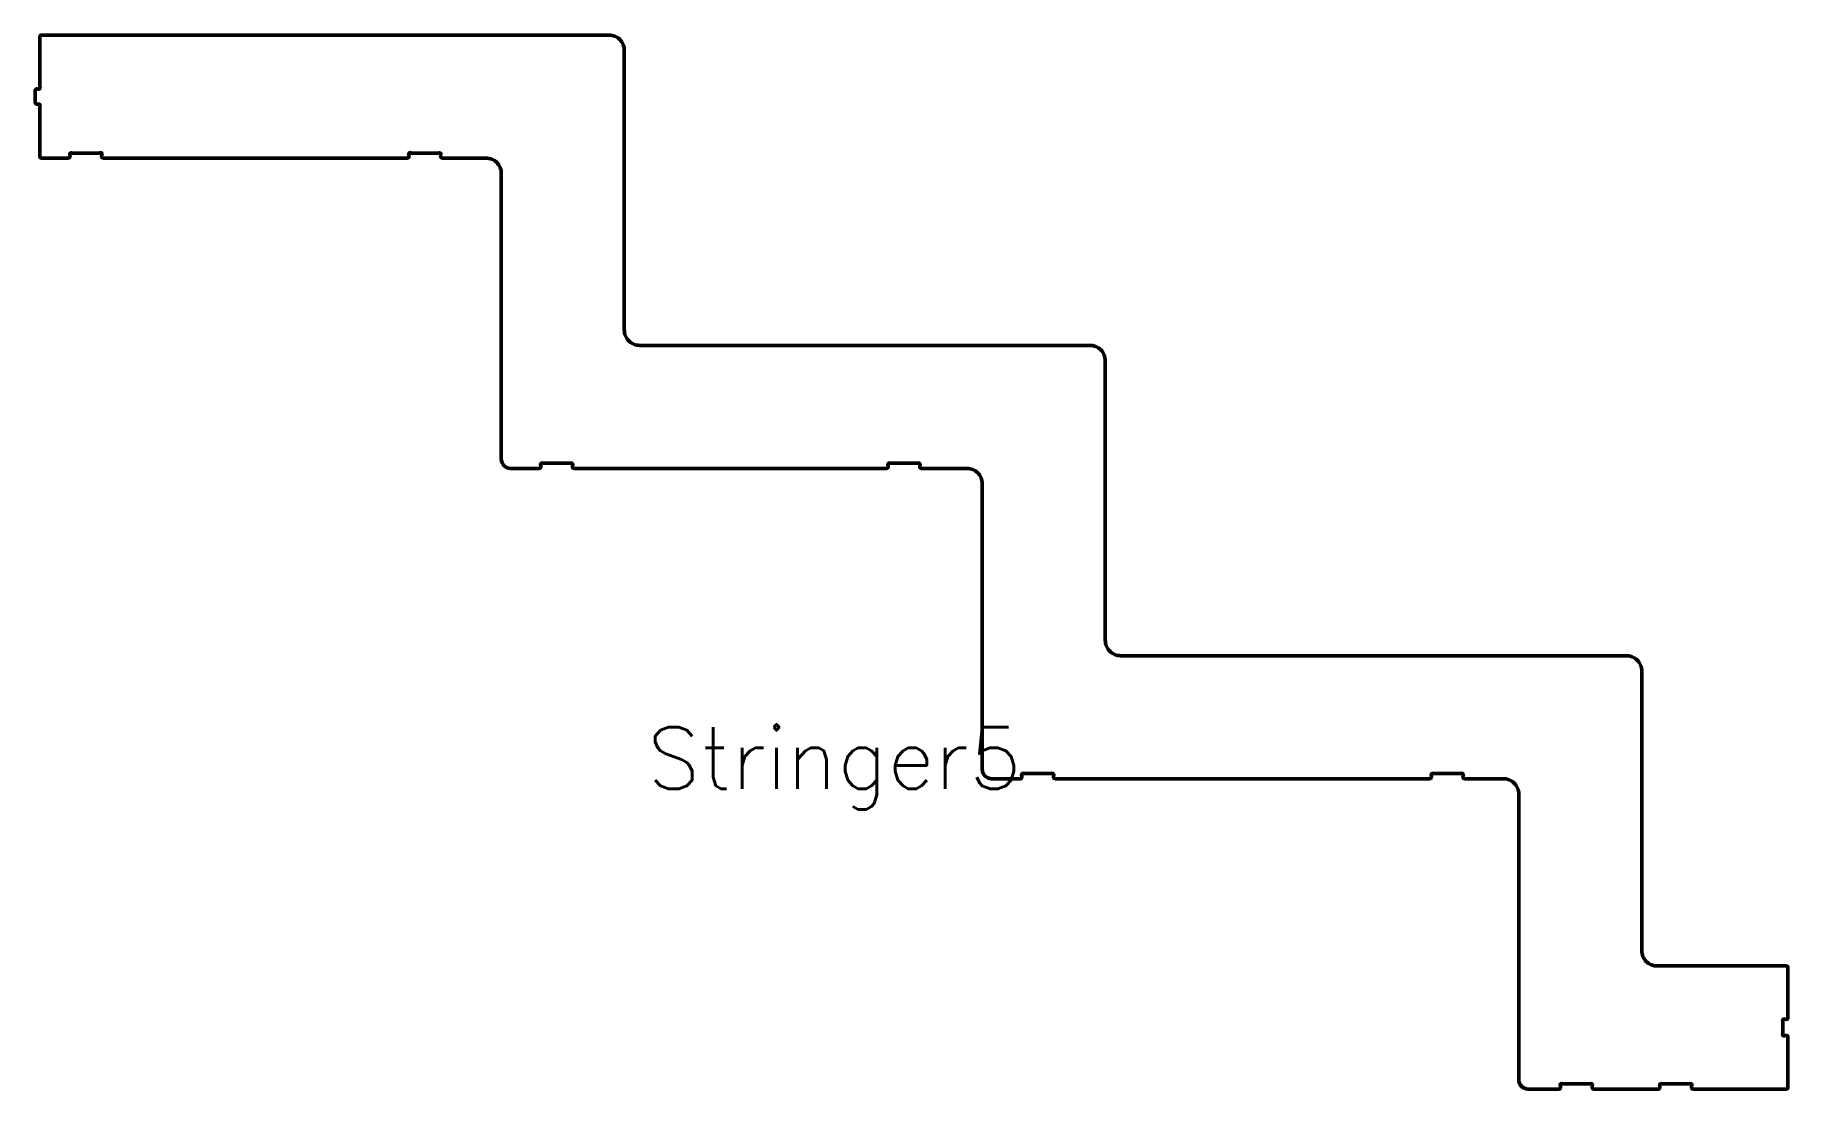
# Model space of a CAD drawing. Header units: millimetres. Extents: x 50 to 1190, y 78 to 763.
import ezdxf
from ezdxf.enums import TextEntityAlignment as Align

# ---------------------------------------------------------------- set-up
doc = ezdxf.new("R2010")
doc.units = ezdxf.units.MM
doc.layers.add('Cutting', color=5, linetype='Continuous', lineweight=50)
doc.layers.add('Mark', color=6, linetype='Continuous')
doc.styles.add('RomanS.shx', font='RomanS.shx')

msp = doc.modelspace()

# ---------------------------------------------------------------- linework, layer by layer
at = {"layer": 'Cutting', "flags": 128}
msp.add_lwpolyline([(72.8, 683.9, -0.414214), (71.8, 682.9), (54.1, 682.9, -0.414214), (53.1, 683.9), (53.1, 716.1, -0.137871), (53.2, 716.7, 0.786918), (51.8, 718, -0.137871), (51.3, 717.9), (51.1, 717.9, -0.414214), (50.1, 718.9), (50.1, 726.9, -0.414214), (51.1, 727.9), (51.3, 727.9, -0.137871), (51.8, 727.8, 0.786918), (53.2, 729.1, -0.137871), (53.1, 729.6), (53.1, 761.9, -0.414214), (54.1, 762.9), (423.3, 762.9, -0.414214), (433.3, 752.9), (433.3, 571.1, 0.414214), (443.3, 561.1), (736.1, 561.1, -0.414214), (746.1, 551.1), (746.1, 369.3, 0.414214), (756.1, 359.3), (1085, 359.3, -0.414214), (1095, 349.3), (1095, 167.5, 0.414214), (1105, 157.5), (1189.1, 157.5, -0.414214), (1190.1, 156.5), (1190.1, 123.8, -0.414214), (1189.1, 122.8), (1188.6, 122.8, -0.137871), (1188, 122.9, 0.786918), (1186.7, 121.6, -0.137871), (1186.8, 121), (1186.8, 114, -0.137871), (1186.7, 113.5, 0.786918), (1188, 112.1, -0.137871), (1188.6, 112.3), (1189.1, 112.3, -0.414214), (1190.1, 111.3), (1190.1, 78.5, -0.414214), (1189.1, 77.5), (1128.3, 77.5, -0.414214), (1127.3, 78.5), (1127.3, 79, -0.137871), (1127.5, 79.6, 0.786918), (1126.1, 80.9, -0.137871), (1125.6, 80.8), (1108.6, 80.8, -0.137871), (1108.1, 80.9, 0.786918), (1106.7, 79.6, -0.137871), (1106.8, 79), (1106.8, 78.5, -0.414214), (1105.8, 77.5), (1063.7, 77.5, -0.414214), (1062.7, 78.5), (1062.7, 79, -0.137871), (1062.8, 79.6, 0.786918), (1061.5, 80.9, -0.137871), (1060.9, 80.8), (1043.9, 80.8, -0.137871), (1043.4, 80.9, 0.786918), (1042, 79.6, -0.137871), (1042.2, 79), (1042.2, 78.5, -0.414214), (1041.2, 77.5), (1021, 77.5, -0.414214), (1015, 83.5), (1015, 269.3, 0.414214), (1005, 279.3), (979.7, 279.3, -0.414214), (978.7, 280.3), (978.7, 280.8, -0.137871), (978.9, 281.3, 0.786918), (977.5, 282.7, -0.137871), (977, 282.6), (960, 282.6, -0.137871), (959.5, 282.7, 0.786918), (958.1, 281.3, -0.137871), (958.2, 280.8), (958.2, 280.3, -0.414214), (957.2, 279.3), (713.4, 279.3, -0.414214), (712.4, 280.3), (712.4, 280.8, -0.137871), (712.5, 281.3, 0.786918), (711.1, 282.7, -0.137871), (710.6, 282.6), (693.6, 282.6, -0.137871), (693.1, 282.7, 0.786918), (691.7, 281.3, -0.137871), (691.9, 280.8), (691.9, 280.3, -0.414214), (690.9, 279.3), (672.1, 279.3, -0.414214), (666.1, 285.3), (666.1, 471.1, 0.414214), (656.1, 481.1), (626.4, 481.1, -0.414214), (625.4, 482.1), (625.4, 482.6, -0.137871), (625.6, 483.1, 0.786918), (624.2, 484.5, -0.137871), (623.7, 484.4), (606.7, 484.4, -0.137871), (606.2, 484.5, 0.786918), (604.8, 483.1, -0.137871), (604.9, 482.6), (604.9, 482.1, -0.414214), (603.9, 481.1), (400.5, 481.1, -0.414214), (399.5, 482.1), (399.5, 482.6, -0.137871), (399.7, 483.1, 0.786918), (398.3, 484.5, -0.137871), (397.8, 484.4), (380.8, 484.4, -0.137871), (380.3, 484.5, 0.786918), (378.9, 483.1, -0.137871), (379, 482.6), (379, 482.1, -0.414214), (378, 481.1), (359.3, 481.1, -0.414214), (353.3, 487.1), (353.3, 672.9, 0.414214), (343.3, 682.9), (314.8, 682.9, -0.414214), (313.8, 683.9), (313.8, 684.4, -0.137871), (313.9, 684.9, 0.786918), (312.6, 686.3, -0.137871), (312, 686.1), (295, 686.1, -0.137871), (294.5, 686.3, 0.786918), (293.1, 684.9, -0.137871), (293.3, 684.4), (293.3, 683.9, -0.414214), (292.3, 682.9), (94.3, 682.9, -0.414214), (93.3, 683.9), (93.3, 684.4, -0.137871), (93.5, 684.9, 0.786918), (92.1, 686.3, -0.137871), (91.6, 686.1), (74.6, 686.1, -0.137871), (74, 686.3, 0.786918), (72.7, 684.9, -0.137871), (72.8, 684.4)], format="xyb", close=True, dxfattribs=at)

# ---------------------------------------------------------------- texts
at = {"layer": 'Mark', "color": 6, "style": 'RomanS.shx'}
msp.add_text('Stringer5', height=40, dxfattribs=at).set_placement((570, 312.7), align=Align.TOP_CENTER)

doc.saveas('drawing.dxf')
